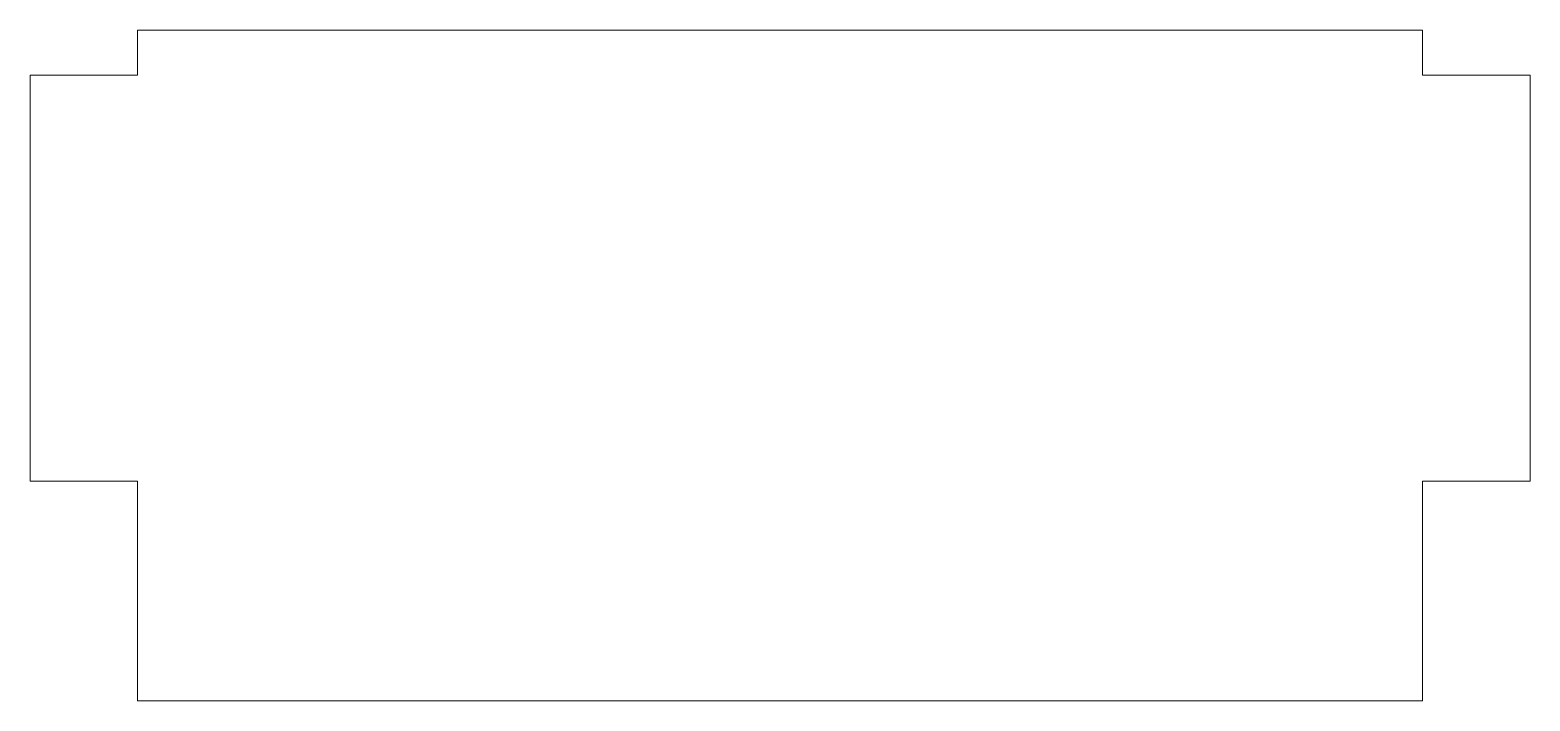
# Model space of a CAD drawing. Header units: millimetres. Extents: x -22.2 to 22.2, y -14.5 to 5.3.
import ezdxf

# ---------------------------------------------------------------- set-up
doc = ezdxf.new("R2010")
doc.units = ezdxf.units.MM

msp = doc.modelspace()

# ---------------------------------------------------------------- linework, layer by layer
at = {"color": 1, "linetype": 'Continuous', "lineweight": 0}
for p, q in [((19, 5.332), (-19, 5.332)), ((-19, 5.332), (-19, 4)), ((19, 4), (19, 5.332)), ((-19, 4), (-22.175, 4)), ((-22.175, -8), (-22.175, 4)), ((19, 4), (22.175, 4)), ((22.175, -8), (22.175, 4)), ((-19, -8), (-22.175, -8)), ((-19, -14.5), (-19, -8)), ((19, -14.5), (19, -8)), ((19, -8), (22.175, -8)), ((-19, -14.5), (19, -14.5))]:
    msp.add_line(p, q, dxfattribs=at)

doc.saveas('drawing.dxf')
